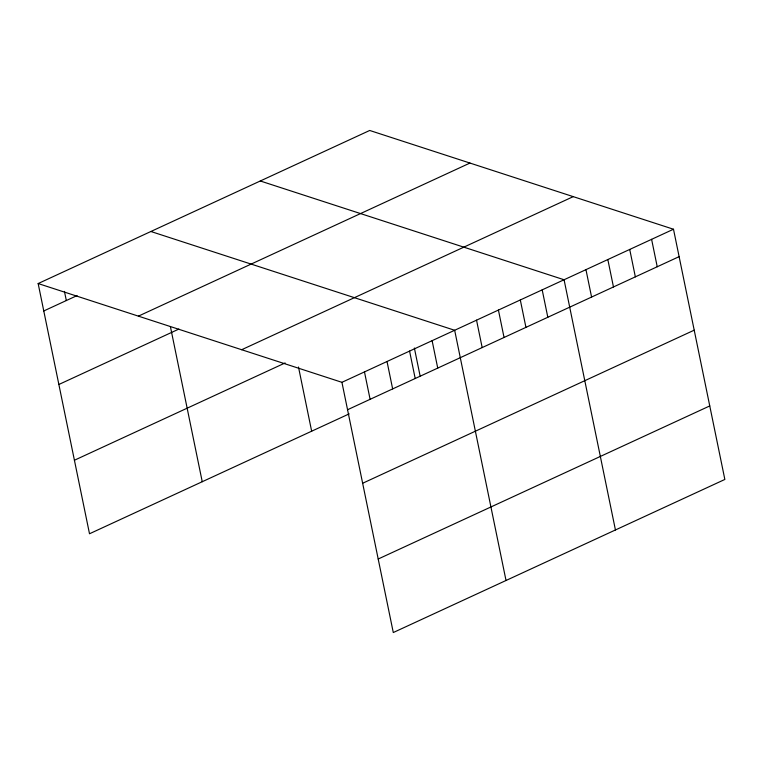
<?xml version="1.0" encoding="UTF-8"?>
<svg xmlns="http://www.w3.org/2000/svg" width="763" height="763" viewBox="0 0 763 763"><rect width="100%" height="100%" fill="white"/><g stroke="black" fill="none" stroke-linecap="round" stroke-linejoin="round"><path stroke-width="1.14" d="M38.15 283.55L369.712 130.463L673.491 229.234L724.85 479.45L393.288 632.537L341.929 382.32L38.15 283.55L89.509 533.766L349.168 413.88M43.777 310.961L77.063 295.586M138.399 316.14L469.96 163.053M58.865 384.485L178.895 329.063M241.68 349.721L573.242 196.635M74.421 460.242L285.104 362.959M341.929 382.32L673.491 229.234M347.556 409.731L679.118 256.645M362.644 483.256L694.206 330.169M378.2 559.012L709.762 405.926M260.297 180.984L564.076 279.754L615.436 529.97M150.883 231.494L454.662 330.274L506.022 580.49M651.602 239.334L657.229 266.745M629.723 249.444L635.35 276.855M607.834 259.544L613.462 286.955M585.955 269.644L591.583 297.055M542.188 289.854L547.815 317.265M520.309 299.964L525.936 327.365M498.42 310.064L504.047 337.475M476.541 320.164L482.168 347.575M432.116 340.679L437.733 368.09M414.366 348.004L420.117 376.006M409.569 351.094L415.196 378.505M387.022 361.5L392.649 388.911M364.476 371.915L370.103 399.316M298.486 367.013L311.657 431.2M170.407 326.602L202.243 481.72M64.445 291.409L66.324 300.546"/></g></svg>
